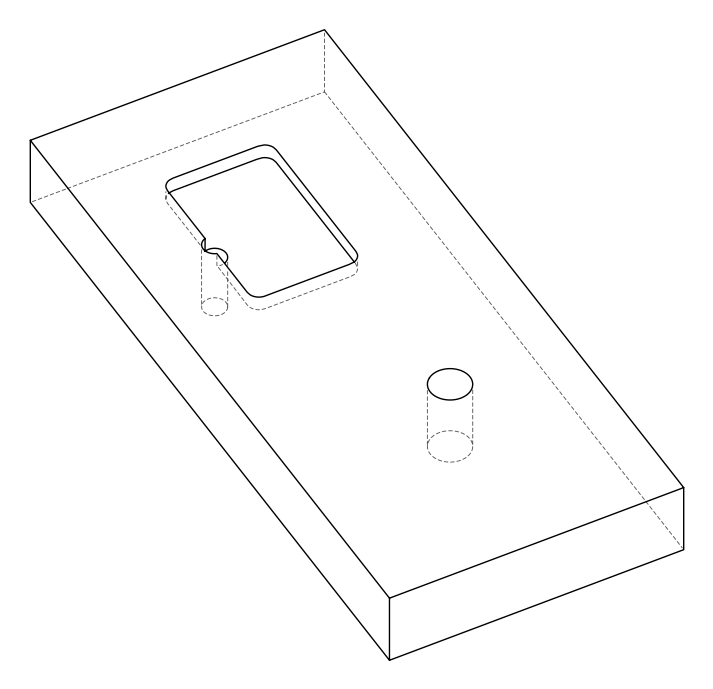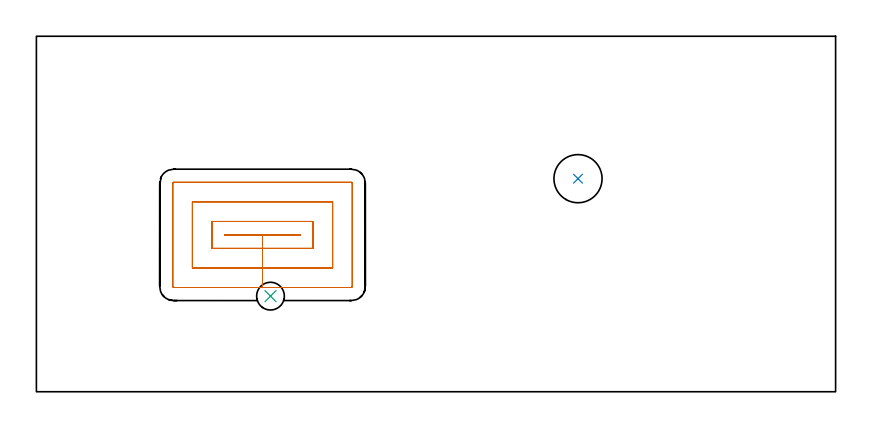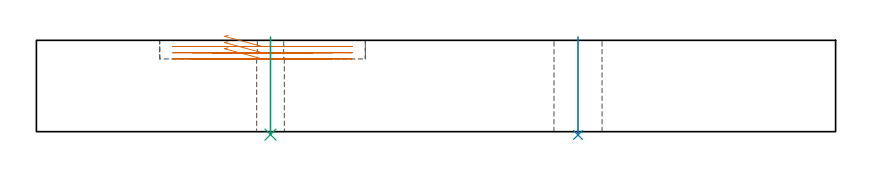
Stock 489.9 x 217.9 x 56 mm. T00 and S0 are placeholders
(PLAN: 3 operations, 2 tool changes, 6.1 min)
(1 MILL_RECTANGULAR_POCKET | POCKET_RECTANGULAR_STRAIGHT | UGT0201_010 | Follow Part, ap 4, ae 75% | 5.63 min | 114951 mm3)
(2 INDEXABLE_INSERT_DRILL_THROUGH_HOLE_FROM_SOLID | STEP1HOLE | NXT0302_030 | 0.24 min | 38232 mm3)
(3 INDEXABLE_INSERT_DRILL_THROUGH_HOLE_FROM_SOLID_1 | STEP1HOLE_1 | NXT0302_005 | 0.24 min | 10858 mm3)
(TOOL UGT0201_010 | End Mill 16 mm | D16 FL22 Z2)
(TOOL NXT0302_030 | Index. Insert Drill 29.5mm [880-D2950L32-03] | D29.5 PA176 FL89 Z2)
(TOOL NXT0302_005 | Index. Insert Drill 17mm [880-D1700L20-05] | D17 PA176 FL85 Z2)
(OP 1 MILL_RECTANGULAR_POCKET)
G17 G21 G94 G90
T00 M6
G54
G17 G0 G90 X117.478 Y96.4 S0 M3
G43 Z66. H0
Z59.
G94 G1 X115.6 Z58.497 F250.
Y95.9 Z58.363
X138.6 Z52.2
X161.6 F500.
Y96.4
X115.6
Y95.9
X138.6
Y87.9
X169.6
Y104.4
X107.6
Y87.9
X138.6
Y75.9
X181.6
Y116.4
X95.6
Y75.9
X138.6
Y63.9
X193.
G3 X193.6 Y64.5 R0.6
G1 Y127.8
G3 X193. Y128.4 R0.6
G1 X84.2
G3 X83.6 Y127.8 R0.6
G1 Y64.5
G3 X84.2 Y63.9 R0.6
G1 X138.6
X139.6
G0 X117.478 Y96.4 Z55.2
G1 X115.6 Z54.697 F250.
Y95.9 Z54.563
X138.6 Z48.4
X161.6 F500.
Y96.4
X115.6
Y95.9
X138.6
Y87.9
X169.6
Y104.4
X107.6
Y87.9
X138.6
Y75.9
X181.6
Y116.4
X95.6
Y75.9
X138.6
Y63.9
X193.
G3 X193.6 Y64.5 R0.6
G1 Y127.8
G3 X193. Y128.4 R0.6
G1 X84.2
G3 X83.6 Y127.8 R0.6
G1 Y64.5
G3 X84.2 Y63.9 R0.6
G1 X138.6
X139.6
G0 X117.478 Y96.4 Z51.4
G1 X115.6 Z50.897 F250.
Y95.9 Z50.763
X138.6 Z44.6
X161.6 F500.
Y96.4
X115.6
Y95.9
X138.6
Y87.9
X169.6
Y104.4
X107.6
Y87.9
X138.6
Y75.9
X181.6
Y116.4
X95.6
Y75.9
X138.6
Y63.9
X193.
G3 X193.6 Y64.5 R0.6
G1 Y127.8
G3 X193. Y128.4 R0.6
G1 X84.2
G3 X83.6 Y127.8 R0.6
G1 Y64.5
G3 X84.2 Y63.9 R0.6
G1 X138.6
X139.6
G0 Z66.
M5
M2
(OP 2 INDEXABLE_INSERT_DRILL_THROUGH_HOLE_FROM_SOLID)
G17 G21 G94 G90
T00 M6
G54
G17 G0 G90 X332. Y130.6 S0 M3
G43 Z66. H1
G94 G81 G98 Z-2.015 F250. R58.
G80
M5
M2
(OP 3 INDEXABLE_INSERT_DRILL_THROUGH_HOLE_FROM_SOLID_1)
G17 G21 G94 G90
T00 M6
G54
G17 G0 G90 X143.5 Y58.6 S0 M3
G43 Z66. H1
G94 G81 G98 Z-1.797 F250. R58.
G80
M5
M2
